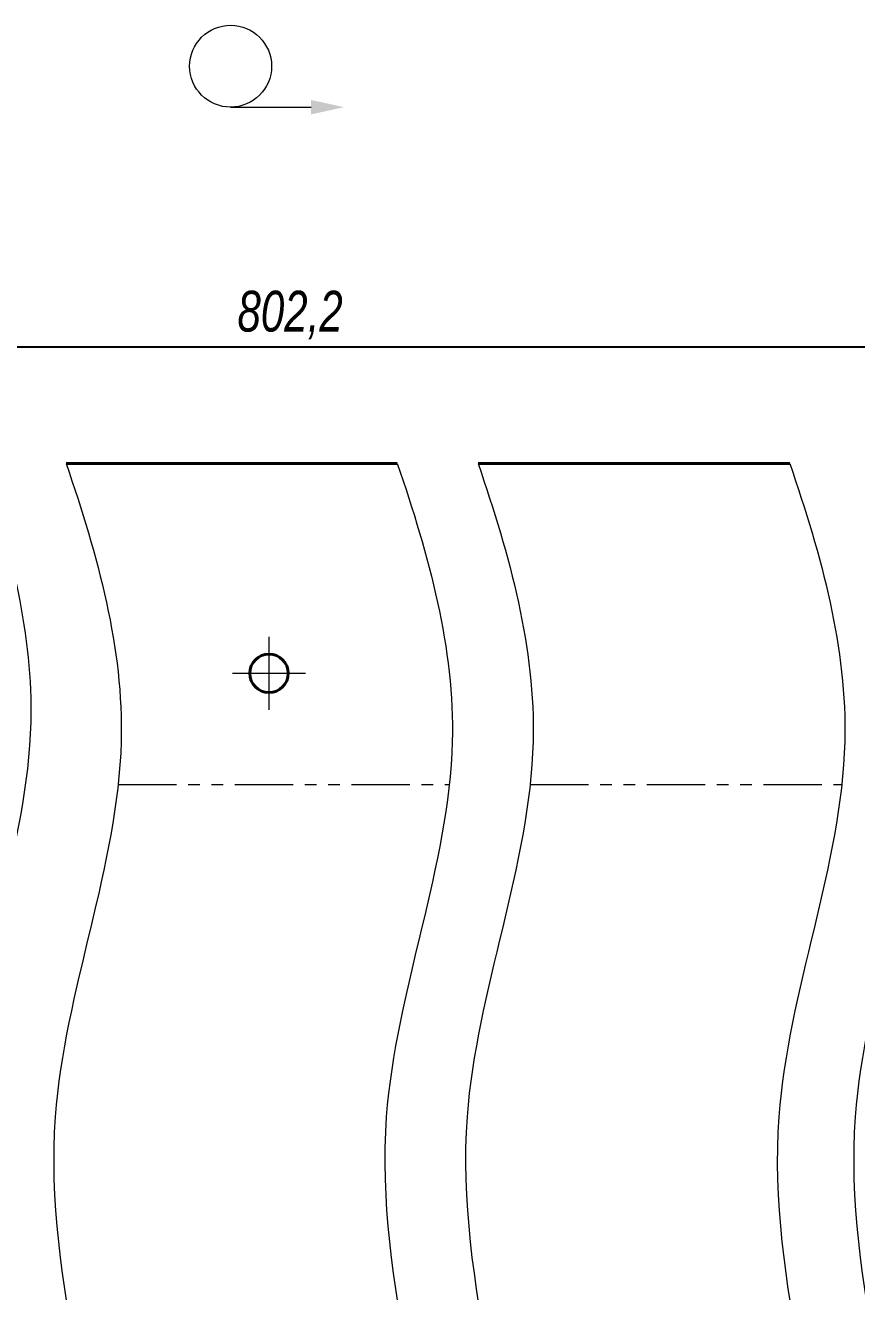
# Model space of a CAD drawing. Header units: millimetres. Extents: x 12064 to 35004, y -6103 to -2658.
# Drawn here: x 26949.2 to 27020.5, y -3025.9 to -2917.3 of the extents above; entities that cross this region are included whole.
import ezdxf

# ---------------------------------------------------------------- set-up
doc = ezdxf.new("R2010")
doc.units = ezdxf.units.MM
doc.linetypes.add('LT_03', pattern=[20.32, 12.7, -2.54, 2.54, -2.54])
doc.linetypes.add('LT_04', pattern=[20, 10, -2, 2, -2, 2, -2])
for name, color, linetype, lineweight in [('Layer_03', 5, 'LT_04', 13), ('Layer_04', 7, 'Continuous', 40), ('Layer_05', 6, 'Continuous', 13), ('Layer_09', 1, 'Continuous', 15), ('Layer_10', 6, 'Continuous', 15), ('Layer_11', 1, 'LT_03', 15)]:
    doc.layers.add(name, color=color, linetype=linetype, lineweight=lineweight)
doc.styles.add('Style_01', font='ARIALNI.TTF', dxfattribs={"width": 0.9, "height": 3.5})
doc.dimstyles.new('DimStyle_03', dxfattribs={"dimtxt": 3.5, "dimasz": 3.5, "dimexe": 1.25, "dimexo": 0, "dimtad": 1, "dimdec": 1, "dimtxsty": 'Style_01', "dimcen": 0, "dimazin": 3, "dimtfac": 1, "dimtdec": 1, "dimtmove": 0, "dimatfit": 3})

# ---------------------------------------------------------------- blocks, each defined once
blk = doc.blocks.new('*D48')
at = {"layer": 'Defpoints', "color": 0, "ltscale": 0.5, "transparency": 16777216}
for p in [(27072.05, -2944.86), (26871.8, -2954.86), (27072.05, -2954.86)]:
    blk.add_point(p, dxfattribs=at)
at = {"layer": 'Layer_09', "color": 0, "lineweight": -2, "ltscale": 0.5, "transparency": 16777216}
for p, q in [((26871.8, -2954.86), (26871.8, -2943.61)), ((27072.05, -2954.86), (27072.05, -2943.61)), ((26875.3, -2944.86), (27068.55, -2944.86))]:
    blk.add_line(p, q, dxfattribs=at)
at = {"layer": 'Layer_09', "color": 0, "ltscale": 0.5, "transparency": 16777216}
for points in [[(26875.3, -2944.28), (26875.3, -2945.45), (26871.8, -2944.86)], [(27068.55, -2944.28), (27068.55, -2945.45), (27072.05, -2944.86)]]:
    blk.add_solid(points, dxfattribs=at)
at = {"layer": 'Layer_09', "color": 0, "ltscale": 0.5, "transparency": 16777216, "insert": (26971.92, -2942.13), "char_height": 3.5, "attachment_point": 5, "style": 'Style_01'}
blk.add_mtext('802,2', dxfattribs=at)

msp = doc.modelspace()

# ---------------------------------------------------------------- linework, layer by layer
at = {"layer": 'Layer_03', "ltscale": 0.5}
for p, q in [((26957.18, -2982.4), (26985.57, -2982.4)), ((26992.49, -2982.4), (27019.2, -2982.4))]:
    msp.add_line(p, q, dxfattribs=at)
at = {"layer": 'Layer_04'}
for p, q in [((26981.11, -2954.86), (26952.72, -2954.86)), ((27014.75, -2954.86), (26988.03, -2954.86))]:
    msp.add_line(p, q, dxfattribs=at)
msp.add_circle((26970.11, -2972.86), 1.65, dxfattribs=at)
at = {"layer": 'Layer_05'}
msp.add_line((26966.82, -2924.3), (26973.72, -2924.31), dxfattribs=at)
msp.add_circle((26966.82, -2920.8), 3.51, dxfattribs=at)
msp.add_solid([(26973.72, -2924.93), (26976.54, -2924.31), (26973.72, -2923.69)], dxfattribs=at)
at = {"layer": 'Layer_10', "ltscale": 0.5}
for points, knots in [([(26945.54, -2954.86), (26947.99, -2962.24), (26952.6, -2980.23), (26938.78, -3012.58), (26953.69, -3051.26), (26945.56, -3078.13), (26940.87, -3091)], [8.238473, 8.238473, 8.238473, 8.238473, 30.992496, 63.642566, 106.821181, 146.760792, 146.760792, 146.760792, 146.760792]), ([(26952.72, -2954.86), (26955.44, -2962.8), (26960.59, -2981.34), (26946.53, -3014.25), (26961.22, -3052.35), (26953.64, -3078.68), (26949.23, -3091)], [6.523328, 6.523328, 6.523328, 6.523328, 30.992496, 63.642566, 106.821181, 145.035273, 145.035273, 145.035273, 145.035273]), ([(26981.11, -2954.86), (26983.82, -2962.8), (26988.97, -2981.34), (26974.91, -3014.25), (26989.6, -3052.35), (26982.02, -3078.68), (26977.61, -3091)], [6.523328, 6.523328, 6.523328, 6.523328, 30.992496, 63.642566, 106.821181, 145.035273, 145.035273, 145.035273, 145.035273]), ([(26988.03, -2954.86), (26990.75, -2962.8), (26995.9, -2981.34), (26981.83, -3014.25), (26996.52, -3052.35), (26988.95, -3078.68), (26984.54, -3091)], [6.523328, 6.523328, 6.523328, 6.523328, 30.992496, 63.642566, 106.821181, 145.035273, 145.035273, 145.035273, 145.035273]), ([(27014.75, -2954.86), (27017.46, -2962.8), (27022.61, -2981.34), (27008.55, -3014.25), (27023.24, -3052.35), (27015.66, -3078.68), (27011.25, -3091)], [6.523328, 6.523328, 6.523328, 6.523328, 30.992496, 63.642566, 106.821181, 145.035273, 145.035273, 145.035273, 145.035273]), ([(27021.3, -2954.86), (27024.01, -2962.8), (27029.16, -2981.34), (27015.1, -3014.25), (27029.79, -3052.35), (27022.21, -3078.68), (27017.8, -3091)], [6.523328, 6.523328, 6.523328, 6.523328, 30.992496, 63.642566, 106.821181, 145.035273, 145.035273, 145.035273, 145.035273])]:
    msp.add_open_spline(points, degree=3, knots=knots, dxfattribs=at)
at = {"layer": 'Layer_11', "ltscale": 0.5}
for p, q in [((26970.11, -2969.74), (26970.11, -2975.99)), ((26966.99, -2972.86), (26973.24, -2972.86))]:
    msp.add_line(p, q, dxfattribs=at)

# ---------------------------------------------------------------- dimensions: what is measured, and where the dimension line sits
at = {"layer": 'Layer_09', "ltscale": 0.5}
dim = msp.add_linear_dim(base=(27072.05, -2944.86), p1=(26871.8, -2954.86), p2=(27072.05, -2954.86), text='802,2', dimstyle='DimStyle_03', dxfattribs=at)
dim.commit()
dim.dimension.update_dxf_attribs({"geometry": '*D48', "text_midpoint": (26971.92, -2942.13)})

doc.saveas('drawing.dxf')
